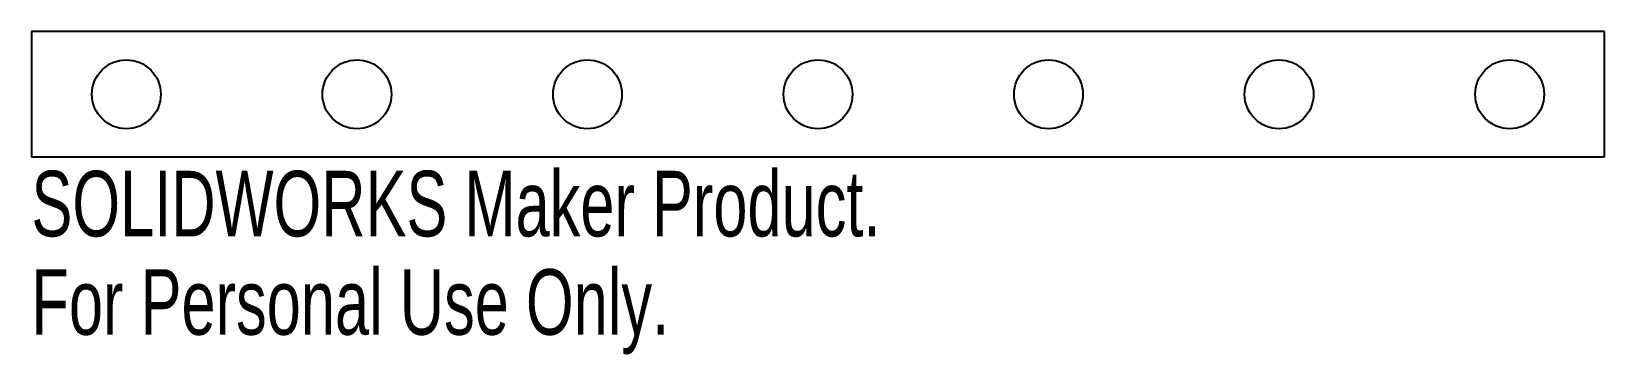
# Model space of a CAD drawing. Header units: millimetres. Extents: x 0 to 116, y -15 to 9.
import ezdxf

# ---------------------------------------------------------------- set-up
doc = ezdxf.new("R2010")
doc.units = ezdxf.units.MM
doc.styles.add('SLDTEXTSTYLE0', font='TXT', dxfattribs={"width": 0.7})

msp = doc.modelspace()

# ---------------------------------------------------------------- linework, layer by layer
for p, q in [((0, 9.25), (0, 0)), ((116, 9.25), (0, 9.25)), ((116, 0), (116, 9.25)), ((0, 0), (116, 0))]:
    msp.add_line(p, q)
for centre in [(7, 4.62), (24, 4.62), (41, 4.62), (58, 4.62), (75, 4.62), (92, 4.62), (109, 4.62)]:
    msp.add_circle(centre, 2.54)

# ---------------------------------------------------------------- texts
at = {"color": 7, "linetype": 'Continuous', "char_height": 4.8336, "attachment_point": 1, "style": 'SLDTEXTSTYLE0'}
for s, insert in [('SOLIDWORKS Maker Product.', (0, -1.02)), ('For Personal Use Only.', (0, -8.27))]:
    msp.add_mtext(s, dxfattribs=dict(at, insert=insert))

doc.saveas('drawing.dxf')
